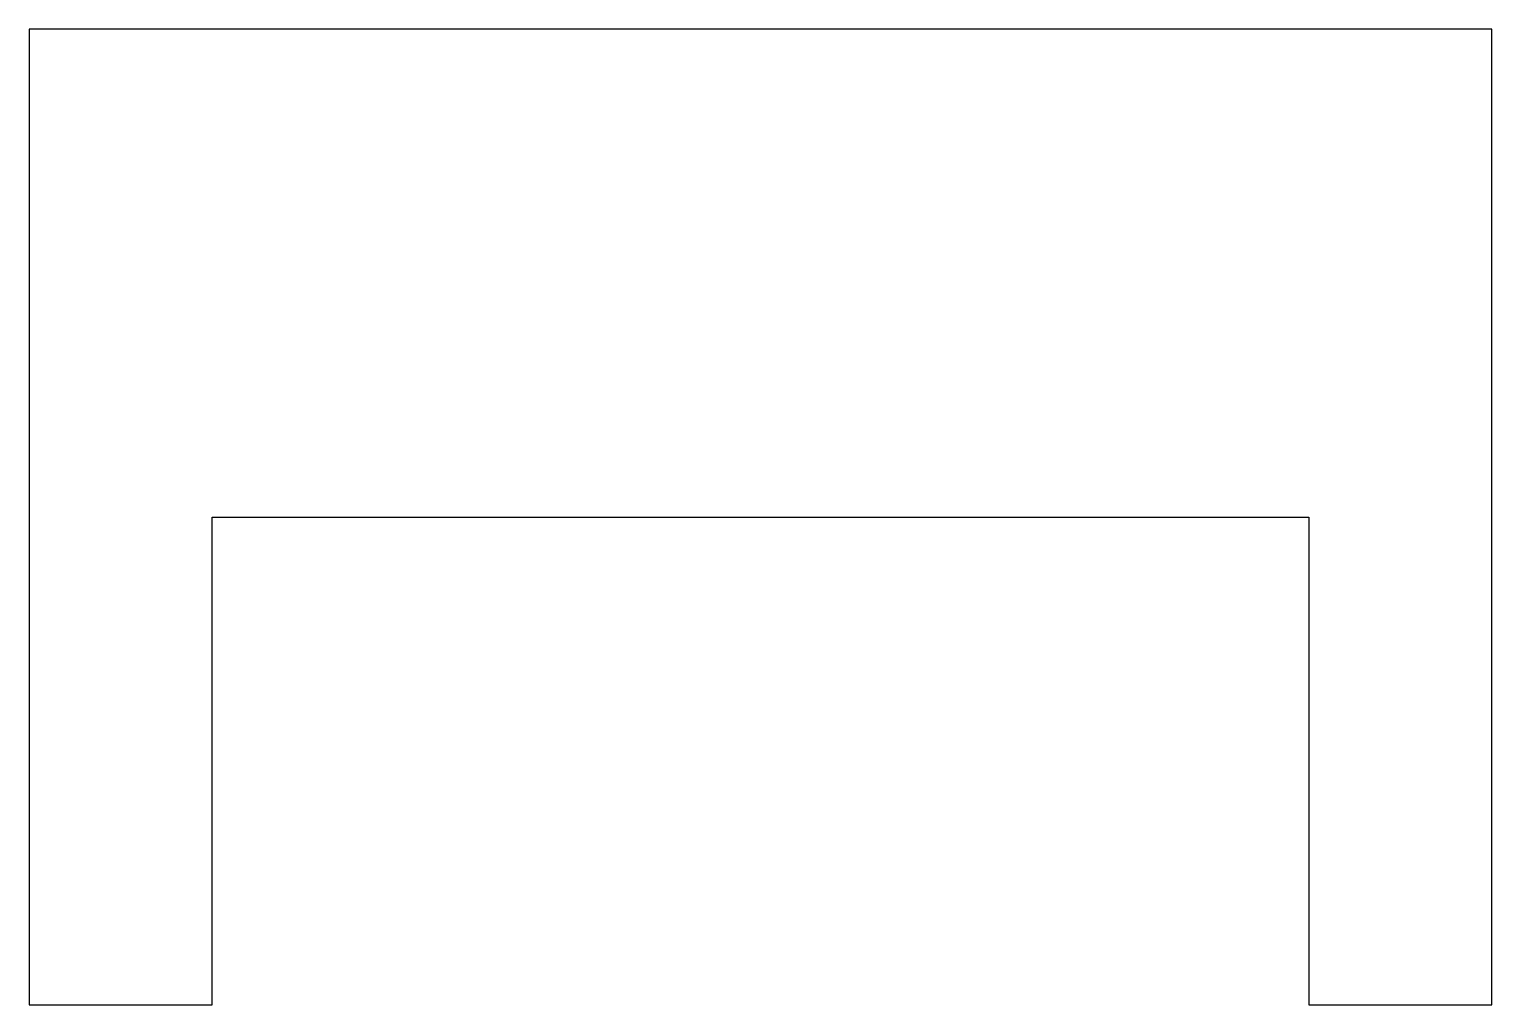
# Model space of a CAD drawing. Extents: x -7.58 to -6.08, y 20.71 to 21.71.
import ezdxf

# ---------------------------------------------------------------- set-up
doc = ezdxf.new("R2010")
doc.units = 0
doc.header["$LTSCALE"] = 1.21
doc.layers.get('0').update_dxf_attribs({"linetype": 'CONTINUOUS'})

msp = doc.modelspace()

# ---------------------------------------------------------------- linework, layer by layer
at = {"color": 3}
for p, q in [((-7.5791, 21.7095), (-7.5791, 20.7095)), ((-6.0791, 21.7095), (-7.5791, 21.7095)), ((-6.0791, 20.7095), (-6.0791, 21.7095)), ((-7.3916, 20.7095), (-7.3916, 21.2095)), ((-7.3916, 21.2095), (-6.2666, 21.2095)), ((-6.2666, 21.2095), (-6.2666, 20.7095)), ((-7.5791, 20.7095), (-7.3916, 20.7095)), ((-6.2666, 20.7095), (-6.0791, 20.7095))]:
    msp.add_line(p, q, dxfattribs=at)

doc.saveas('drawing.dxf')
